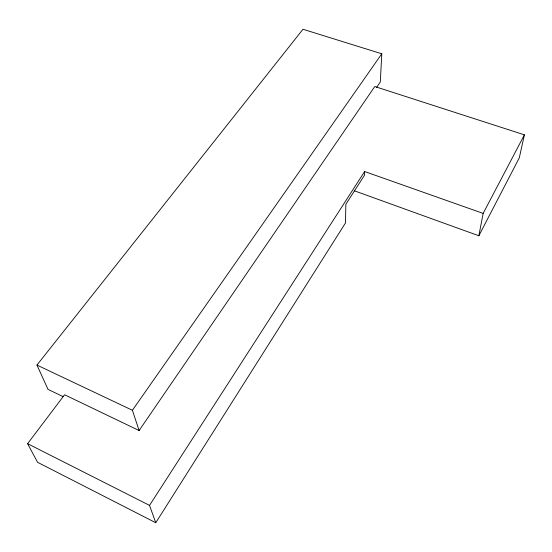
<?xml version="1.0" encoding="UTF-8"?>
<svg xmlns="http://www.w3.org/2000/svg" width="552" height="552" viewBox="0 0 552 552"><rect width="100%" height="100%" fill="white"/><g stroke="black" fill="none" stroke-linecap="round" stroke-linejoin="round"><path stroke-width="0.83" d="M478.853 235.773L483.145 213.41L364.63 171.527L364.479 175.267L345.849 204.268L345.49 222.953L155.761 522.73L37.564 462.3L27.6 443.684L64.57 394.763L139.097 430.532L374.78 86.519L524.4 134.84L519.287 157.865L478.853 235.773L354.225 190.744M62.983 396.564L48.017 389.367L36.949 365.065L302.979 29.27L381.805 53.785L380.287 82L376.492 87.554M483.145 213.41L524.4 134.84M155.761 522.73L149.537 505.384L364.63 171.527M139.097 430.532L132.404 410.274L381.805 53.785M36.949 365.065L132.404 410.274M27.6 443.684L149.537 505.384"/></g></svg>
